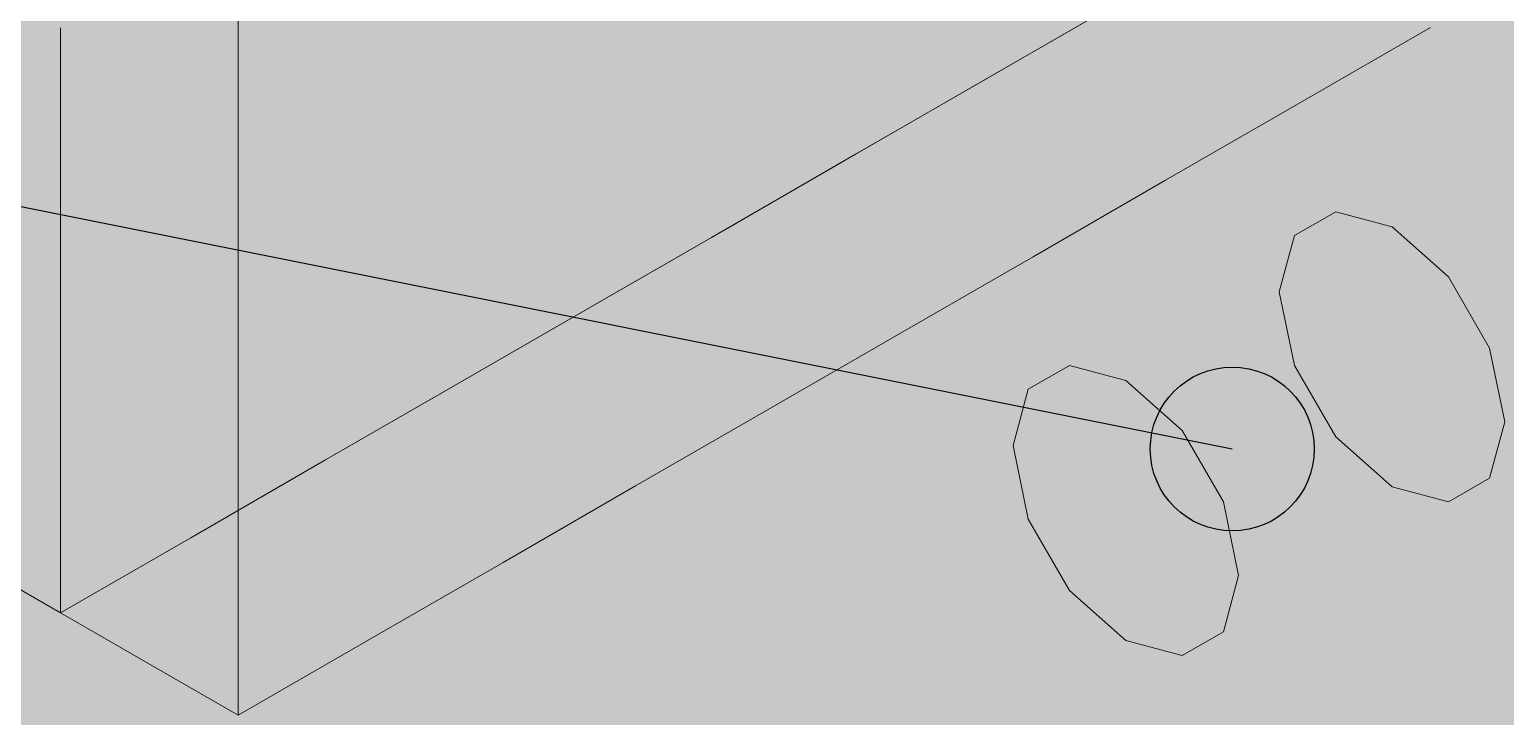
# Model space of a CAD drawing. Header units: metres. Extents: x 349122 to 349453, y 9281252 to 9281971.
# Drawn here: x 349264.3001 to 349264.4441, y 9281653.9119 to 9281653.979 of the extents above; entities that cross this region are included whole.
import ezdxf

# ---------------------------------------------------------------- set-up
doc = ezdxf.new("R2010")
doc.units = ezdxf.units.M
doc.header["$LTSCALE"] = 0.25
doc.layers.add('ISO-3D', color=7, linetype='CONTINUOUS', lineweight=13)
doc.layers.add('ISO-3D-ARISTAS', color=250, linetype='CONTINUOUS', lineweight=13)
doc.layers.add('LLAMADAS-NUM', color=30, linetype='CONTINUOUS', lineweight=25, true_color=0xc05014)

msp = doc.modelspace()

# ---------------------------------------------------------------- linework, layer by layer
at = {"layer": 'ISO-3D', "true_color": 0x8e8d88}
for points in [[(349264.37213, 9281653.98549), (349264.35921, 9281653.97803), (349264.37213, 9281654.00004), (349264.35921, 9281653.99257)], [(349264.39799, 9281653.98587), (349264.38506, 9281653.97841), (349264.39799, 9281654.00042), (349264.38506, 9281653.99295)], [(349264.42384, 9281653.98625), (349264.41091, 9281653.97879), (349264.42384, 9281654.0008), (349264.41091, 9281653.99333)], [(349264.34628, 9281653.98511), (349264.33335, 9281653.97765), (349264.34628, 9281653.99965), (349264.33335, 9281653.99219)], [(349264.38895, 9281653.98229), (349264.37602, 9281653.97483), (349264.38895, 9281653.99693), (349264.37602, 9281653.98946)], [(349264.4148, 9281653.98259), (349264.40187, 9281653.97512), (349264.4148, 9281653.99722), (349264.40187, 9281653.98976)], [(349264.44066, 9281653.98288), (349264.42773, 9281653.97541), (349264.44066, 9281653.99751), (349264.42773, 9281653.99005)], [(349264.36309, 9281653.982), (349264.35017, 9281653.97454), (349264.36309, 9281653.99663), (349264.35017, 9281653.98917)], [(349264.33724, 9281653.98171), (349264.32431, 9281653.97424), (349264.33724, 9281653.99504), (349264.32431, 9281653.98758)], [(349264.31139, 9281653.98011), (349264.29846, 9281653.97265), (349264.31139, 9281653.99345), (349264.29846, 9281653.98598)], [(349264.35921, 9281653.97803), (349264.34628, 9281653.97056), (349264.35921, 9281653.99257), (349264.34628, 9281653.98511)], [(349264.38506, 9281653.97841), (349264.37213, 9281653.97094), (349264.38506, 9281653.99295), (349264.37213, 9281653.98549)], [(349264.41091, 9281653.97879), (349264.39799, 9281653.97133), (349264.41091, 9281653.99333), (349264.39799, 9281653.98587)], [(349264.43677, 9281653.97917), (349264.42384, 9281653.97171), (349264.43677, 9281653.99372), (349264.42384, 9281653.98625)], [(349264.33335, 9281653.97765), (349264.32043, 9281653.97018), (349264.33335, 9281653.99219), (349264.32043, 9281653.98473)], [(349264.40187, 9281653.97512), (349264.38895, 9281653.96766), (349264.40187, 9281653.98976), (349264.38895, 9281653.98229)], [(349264.42773, 9281653.97541), (349264.4148, 9281653.96795), (349264.42773, 9281653.99005), (349264.4148, 9281653.98259)], [(349264.45358, 9281653.97571), (349264.44066, 9281653.96824), (349264.45358, 9281653.99034), (349264.44066, 9281653.98288)], [(349264.35017, 9281653.97454), (349264.33724, 9281653.96707), (349264.35017, 9281653.98917), (349264.33724, 9281653.98171)], [(349264.37602, 9281653.97483), (349264.36309, 9281653.96737), (349264.37602, 9281653.98946), (349264.36309, 9281653.982)], [(349264.32431, 9281653.97424), (349264.31139, 9281653.96678), (349264.32431, 9281653.98758), (349264.31139, 9281653.98011)], [(349264.37213, 9281653.97094), (349264.35921, 9281653.96348), (349264.37213, 9281653.98549), (349264.35921, 9281653.97803)], [(349264.39799, 9281653.97133), (349264.38506, 9281653.96386), (349264.39799, 9281653.98587), (349264.38506, 9281653.97841)], [(349264.42384, 9281653.97171), (349264.41091, 9281653.96424), (349264.42384, 9281653.98625), (349264.41091, 9281653.97879)], [(349264.34628, 9281653.97056), (349264.33335, 9281653.9631), (349264.34628, 9281653.98511), (349264.33335, 9281653.97765)], [(349264.4148, 9281653.96795), (349264.40187, 9281653.96049), (349264.4148, 9281653.98259), (349264.40187, 9281653.97512)], [(349264.44066, 9281653.96824), (349264.42773, 9281653.96078), (349264.44066, 9281653.98288), (349264.42773, 9281653.97541)], [(349264.33724, 9281653.96707), (349264.32431, 9281653.95961), (349264.33724, 9281653.98171), (349264.32431, 9281653.97424)], [(349264.36309, 9281653.96737), (349264.35017, 9281653.9599), (349264.36309, 9281653.982), (349264.35017, 9281653.97454)], [(349264.38895, 9281653.96766), (349264.37602, 9281653.9602), (349264.38895, 9281653.98229), (349264.37602, 9281653.97483)], [(349264.31139, 9281653.96678), (349264.29846, 9281653.95932), (349264.31139, 9281653.98011), (349264.29846, 9281653.97265)], [(349264.38506, 9281653.96386), (349264.37213, 9281653.9564), (349264.38506, 9281653.97841), (349264.37213, 9281653.97094)], [(349264.41091, 9281653.96424), (349264.39799, 9281653.95678), (349264.41091, 9281653.97879), (349264.39799, 9281653.97133)], [(349264.33335, 9281653.9631), (349264.32043, 9281653.95564), (349264.33335, 9281653.97765), (349264.32043, 9281653.97018)], [(349264.35921, 9281653.96348), (349264.34628, 9281653.95602), (349264.35921, 9281653.97803), (349264.34628, 9281653.97056)], [(349264.42773, 9281653.96078), (349264.4148, 9281653.95332), (349264.42773, 9281653.97541), (349264.4148, 9281653.96795)], [(349264.45358, 9281653.96107), (349264.44066, 9281653.95361), (349264.45358, 9281653.97571), (349264.44066, 9281653.96824)], [(349264.32431, 9281653.95961), (349264.31139, 9281653.95215), (349264.32431, 9281653.97424), (349264.31139, 9281653.96678)], [(349264.35017, 9281653.9599), (349264.33724, 9281653.95244), (349264.35017, 9281653.97454), (349264.33724, 9281653.96707)], [(349264.37602, 9281653.9602), (349264.36309, 9281653.95273), (349264.37602, 9281653.97483), (349264.36309, 9281653.96737)], [(349264.40187, 9281653.96049), (349264.38895, 9281653.95302), (349264.40187, 9281653.97512), (349264.38895, 9281653.96766)], [(349264.39799, 9281653.95678), (349264.38506, 9281653.94932), (349264.39799, 9281653.97133), (349264.38506, 9281653.96386)], [(349264.34628, 9281653.95602), (349264.33335, 9281653.94855), (349264.34628, 9281653.97056), (349264.33335, 9281653.9631)], [(349264.37213, 9281653.9564), (349264.35921, 9281653.94894), (349264.37213, 9281653.97094), (349264.35921, 9281653.96348)], [(349264.44066, 9281653.95361), (349264.42773, 9281653.94615), (349264.44066, 9281653.96824), (349264.42773, 9281653.96078)], [(349264.31139, 9281653.95215), (349264.29846, 9281653.94468), (349264.31139, 9281653.96678), (349264.29846, 9281653.95932)], [(349264.33724, 9281653.95244), (349264.32431, 9281653.94498), (349264.33724, 9281653.96707), (349264.32431, 9281653.95961)], [(349264.36309, 9281653.95273), (349264.35017, 9281653.94527), (349264.36309, 9281653.96737), (349264.35017, 9281653.9599)], [(349264.38895, 9281653.95302), (349264.37602, 9281653.94556), (349264.38895, 9281653.96766), (349264.37602, 9281653.9602)], [(349264.4148, 9281653.95332), (349264.40187, 9281653.94585), (349264.4148, 9281653.96795), (349264.40187, 9281653.96049)], [(349264.38506, 9281653.94932), (349264.37213, 9281653.94185), (349264.38506, 9281653.96386), (349264.37213, 9281653.9564)], [(349264.33335, 9281653.94855), (349264.32043, 9281653.94109), (349264.33335, 9281653.9631), (349264.32043, 9281653.95564)], [(349264.35921, 9281653.94894), (349264.34628, 9281653.94147), (349264.35921, 9281653.96348), (349264.34628, 9281653.95602)], [(349264.45358, 9281653.94644), (349264.44066, 9281653.93898), (349264.45358, 9281653.96107), (349264.44066, 9281653.95361)], [(349264.32431, 9281653.94498), (349264.31139, 9281653.93751), (349264.32431, 9281653.95961), (349264.31139, 9281653.95215)], [(349264.35017, 9281653.94527), (349264.33724, 9281653.9378), (349264.35017, 9281653.9599), (349264.33724, 9281653.95244)], [(349264.37602, 9281653.94556), (349264.36309, 9281653.9381), (349264.37602, 9281653.9602), (349264.36309, 9281653.95273)], [(349264.40187, 9281653.94585), (349264.38895, 9281653.93839), (349264.40187, 9281653.96049), (349264.38895, 9281653.95302)], [(349264.42773, 9281653.94615), (349264.4148, 9281653.93868), (349264.42773, 9281653.96078), (349264.4148, 9281653.95332)], [(349264.34628, 9281653.94147), (349264.33335, 9281653.93401), (349264.34628, 9281653.95602), (349264.33335, 9281653.94855)], [(349264.37213, 9281653.94185), (349264.35921, 9281653.93439), (349264.37213, 9281653.9564), (349264.35921, 9281653.94894)], [(349264.33724, 9281653.9378), (349264.32431, 9281653.93034), (349264.33724, 9281653.95244), (349264.32431, 9281653.94498)], [(349264.36309, 9281653.9381), (349264.35017, 9281653.93063), (349264.36309, 9281653.95273), (349264.35017, 9281653.94527)], [(349264.38895, 9281653.93839), (349264.37602, 9281653.93093), (349264.38895, 9281653.95302), (349264.37602, 9281653.94556)], [(349264.4148, 9281653.93868), (349264.40187, 9281653.93122), (349264.4148, 9281653.95332), (349264.40187, 9281653.94585)], [(349264.44066, 9281653.93898), (349264.42773, 9281653.93151), (349264.44066, 9281653.95361), (349264.42773, 9281653.94615)], [(349264.31139, 9281653.93751), (349264.29846, 9281653.93005), (349264.31139, 9281653.95215), (349264.29846, 9281653.94468)], [(349264.33335, 9281653.93401), (349264.32043, 9281653.92655), (349264.33335, 9281653.94855), (349264.32043, 9281653.94109)], [(349264.35921, 9281653.93439), (349264.34628, 9281653.92693), (349264.35921, 9281653.94894), (349264.34628, 9281653.94147)], [(349264.35017, 9281653.93063), (349264.33724, 9281653.92317), (349264.35017, 9281653.94527), (349264.33724, 9281653.9378)], [(349264.37602, 9281653.93093), (349264.36309, 9281653.92346), (349264.37602, 9281653.94556), (349264.36309, 9281653.9381)], [(349264.40187, 9281653.93122), (349264.38895, 9281653.92376), (349264.40187, 9281653.94585), (349264.38895, 9281653.93839)], [(349264.42773, 9281653.93151), (349264.4148, 9281653.92405), (349264.42773, 9281653.94615), (349264.4148, 9281653.93868)], [(349264.45358, 9281653.9318), (349264.44066, 9281653.92434), (349264.45358, 9281653.94644), (349264.44066, 9281653.93898)], [(349264.32431, 9281653.93034), (349264.31139, 9281653.92288), (349264.32431, 9281653.94498), (349264.31139, 9281653.93751)], [(349264.34628, 9281653.92693), (349264.33335, 9281653.91946), (349264.34628, 9281653.94147), (349264.33335, 9281653.93401)], [(349264.36309, 9281653.92346), (349264.35017, 9281653.916), (349264.36309, 9281653.9381), (349264.35017, 9281653.93063)], [(349264.38895, 9281653.92376), (349264.37602, 9281653.91629), (349264.38895, 9281653.93839), (349264.37602, 9281653.93093)], [(349264.4148, 9281653.92405), (349264.40187, 9281653.91659), (349264.4148, 9281653.93868), (349264.40187, 9281653.93122)], [(349264.44066, 9281653.92434), (349264.42773, 9281653.91688), (349264.44066, 9281653.93898), (349264.42773, 9281653.93151)], [(349264.31139, 9281653.92288), (349264.29846, 9281653.91541), (349264.31139, 9281653.93751), (349264.29846, 9281653.93005)], [(349264.33724, 9281653.92317), (349264.32431, 9281653.91571), (349264.33724, 9281653.9378), (349264.32431, 9281653.93034)], [(349264.33335, 9281653.91946), (349264.32043, 9281653.912), (349264.33335, 9281653.93401), (349264.32043, 9281653.92655)], [(349264.35017, 9281653.916), (349264.33724, 9281653.90854), (349264.35017, 9281653.93063), (349264.33724, 9281653.92317)], [(349264.37602, 9281653.91629), (349264.36309, 9281653.90883), (349264.37602, 9281653.93093), (349264.36309, 9281653.92346)], [(349264.40187, 9281653.91659), (349264.38895, 9281653.90912), (349264.40187, 9281653.93122), (349264.38895, 9281653.92376)], [(349264.42773, 9281653.91688), (349264.4148, 9281653.90941), (349264.42773, 9281653.93151), (349264.4148, 9281653.92405)], [(349264.45358, 9281653.91717), (349264.44066, 9281653.90971), (349264.45358, 9281653.9318), (349264.44066, 9281653.92434)], [(349264.32431, 9281653.91571), (349264.31139, 9281653.90824), (349264.32431, 9281653.93034), (349264.31139, 9281653.92288)], [(349264.36309, 9281653.90883), (349264.35017, 9281653.90137), (349264.36309, 9281653.92346), (349264.35017, 9281653.916)], [(349264.38895, 9281653.90912), (349264.37602, 9281653.90166), (349264.38895, 9281653.92376), (349264.37602, 9281653.91629)], [(349264.4148, 9281653.90941), (349264.40187, 9281653.90195), (349264.4148, 9281653.92405), (349264.40187, 9281653.91659)], [(349264.44066, 9281653.90971), (349264.42773, 9281653.90224), (349264.44066, 9281653.92434), (349264.42773, 9281653.91688)], [(349264.31139, 9281653.90824), (349264.29846, 9281653.90078), (349264.31139, 9281653.92288), (349264.29846, 9281653.91541)], [(349264.33724, 9281653.90854), (349264.32431, 9281653.90107), (349264.33724, 9281653.92317), (349264.32431, 9281653.91571)], [(349264.37602, 9281653.90166), (349264.36309, 9281653.8942), (349264.37602, 9281653.91629), (349264.36309, 9281653.90883)], [(349264.40187, 9281653.90195), (349264.38895, 9281653.89449), (349264.40187, 9281653.91659), (349264.38895, 9281653.90912)], [(349264.42773, 9281653.90224), (349264.4148, 9281653.89478), (349264.42773, 9281653.91688), (349264.4148, 9281653.90941)], [(349264.45358, 9281653.90254), (349264.44066, 9281653.89507), (349264.45358, 9281653.91717), (349264.44066, 9281653.90971)], [(349264.32431, 9281653.90107), (349264.31139, 9281653.89361), (349264.32431, 9281653.91571), (349264.31139, 9281653.90824)], [(349264.35017, 9281653.90137), (349264.33724, 9281653.8939), (349264.35017, 9281653.916), (349264.33724, 9281653.90854)]]:
    msp.add_solid(points, dxfattribs=at)
at = {"layer": 'ISO-3D', "true_color": 0xb7aa8e}
for points in [[(349264.4194, 9281653.98486), (349264.43177, 9281653.97771), (349264.4194, 9281653.99986), (349264.43177, 9281653.99271)], [(349264.36991, 9281653.98343), (349264.38228, 9281653.97629), (349264.36991, 9281653.99843), (349264.38228, 9281653.99129)], [(349264.39466, 9281653.98414), (349264.40703, 9281653.977), (349264.39466, 9281653.99914), (349264.40703, 9281653.992)], [(349264.32043, 9281653.98343), (349264.3328, 9281653.97629), (349264.32043, 9281653.99771), (349264.3328, 9281653.99057)], [(349264.34517, 9281653.98343), (349264.35754, 9281653.97629), (349264.34517, 9281653.99771), (349264.35754, 9281653.99057)], [(349264.43177, 9281653.97771), (349264.44414, 9281653.97057), (349264.43177, 9281653.99271), (349264.44414, 9281653.98557)], [(349264.38228, 9281653.97629), (349264.39466, 9281653.96914), (349264.38228, 9281653.99129), (349264.39466, 9281653.98414)], [(349264.40703, 9281653.977), (349264.4194, 9281653.96986), (349264.40703, 9281653.992), (349264.4194, 9281653.98486)], [(349264.3328, 9281653.97629), (349264.34517, 9281653.96914), (349264.3328, 9281653.99057), (349264.34517, 9281653.98343)], [(349264.35754, 9281653.97629), (349264.36991, 9281653.96914), (349264.35754, 9281653.99057), (349264.36991, 9281653.98343)], [(349264.39466, 9281653.96914), (349264.40703, 9281653.962), (349264.39466, 9281653.98414), (349264.40703, 9281653.977)], [(349264.4194, 9281653.96986), (349264.43177, 9281653.96271), (349264.4194, 9281653.98486), (349264.43177, 9281653.97771)], [(349264.32043, 9281653.96914), (349264.3328, 9281653.962), (349264.32043, 9281653.98343), (349264.3328, 9281653.97629)], [(349264.34517, 9281653.96914), (349264.35754, 9281653.962), (349264.34517, 9281653.98343), (349264.35754, 9281653.97629)], [(349264.36991, 9281653.96914), (349264.38228, 9281653.962), (349264.36991, 9281653.98343), (349264.38228, 9281653.97629)], [(349264.40703, 9281653.962), (349264.4194, 9281653.95486), (349264.40703, 9281653.977), (349264.4194, 9281653.96986)], [(349264.43177, 9281653.96271), (349264.44414, 9281653.95557), (349264.43177, 9281653.97771), (349264.44414, 9281653.97057)], [(349264.3328, 9281653.962), (349264.34517, 9281653.95486), (349264.3328, 9281653.97629), (349264.34517, 9281653.96914)], [(349264.35754, 9281653.962), (349264.36991, 9281653.95486), (349264.35754, 9281653.97629), (349264.36991, 9281653.96914)], [(349264.38228, 9281653.962), (349264.39466, 9281653.95486), (349264.38228, 9281653.97629), (349264.39466, 9281653.96914)], [(349264.4194, 9281653.95486), (349264.43177, 9281653.94771), (349264.4194, 9281653.96986), (349264.43177, 9281653.96271)], [(349264.32043, 9281653.95486), (349264.3328, 9281653.94771), (349264.32043, 9281653.96914), (349264.3328, 9281653.962)], [(349264.34517, 9281653.95486), (349264.35754, 9281653.94771), (349264.34517, 9281653.96914), (349264.35754, 9281653.962)], [(349264.36991, 9281653.95486), (349264.38228, 9281653.94771), (349264.36991, 9281653.96914), (349264.38228, 9281653.962)], [(349264.39466, 9281653.95486), (349264.40703, 9281653.94771), (349264.39466, 9281653.96914), (349264.40703, 9281653.962)], [(349264.43177, 9281653.94771), (349264.44414, 9281653.94057), (349264.43177, 9281653.96271), (349264.44414, 9281653.95557)], [(349264.3328, 9281653.94771), (349264.34517, 9281653.94057), (349264.3328, 9281653.962), (349264.34517, 9281653.95486)], [(349264.35754, 9281653.94771), (349264.36991, 9281653.94057), (349264.35754, 9281653.962), (349264.36991, 9281653.95486)], [(349264.38228, 9281653.94771), (349264.39466, 9281653.94057), (349264.38228, 9281653.962), (349264.39466, 9281653.95486)], [(349264.40703, 9281653.94771), (349264.4194, 9281653.94057), (349264.40703, 9281653.962), (349264.4194, 9281653.95486)], [(349264.32043, 9281653.94057), (349264.3328, 9281653.93343), (349264.32043, 9281653.95486), (349264.3328, 9281653.94771)], [(349264.34517, 9281653.94057), (349264.35754, 9281653.93343), (349264.34517, 9281653.95486), (349264.35754, 9281653.94771)], [(349264.36991, 9281653.94057), (349264.38228, 9281653.93343), (349264.36991, 9281653.95486), (349264.38228, 9281653.94771)], [(349264.39466, 9281653.94057), (349264.40703, 9281653.93343), (349264.39466, 9281653.95486), (349264.40703, 9281653.94771)], [(349264.4194, 9281653.94057), (349264.43177, 9281653.93343), (349264.4194, 9281653.95486), (349264.43177, 9281653.94771)], [(349264.3328, 9281653.93343), (349264.34517, 9281653.92629), (349264.3328, 9281653.94771), (349264.34517, 9281653.94057)], [(349264.35754, 9281653.93343), (349264.36991, 9281653.92629), (349264.35754, 9281653.94771), (349264.36991, 9281653.94057)], [(349264.38228, 9281653.93343), (349264.39466, 9281653.92629), (349264.38228, 9281653.94771), (349264.39466, 9281653.94057)], [(349264.40703, 9281653.93343), (349264.4194, 9281653.92629), (349264.40703, 9281653.94771), (349264.4194, 9281653.94057)], [(349264.43177, 9281653.93343), (349264.44414, 9281653.92629), (349264.43177, 9281653.94771), (349264.44414, 9281653.94057)], [(349264.32043, 9281653.92629), (349264.3328, 9281653.91914), (349264.32043, 9281653.94057), (349264.3328, 9281653.93343)], [(349264.34517, 9281653.92629), (349264.35754, 9281653.91914), (349264.34517, 9281653.94057), (349264.35754, 9281653.93343)], [(349264.36991, 9281653.92629), (349264.38228, 9281653.91914), (349264.36991, 9281653.94057), (349264.38228, 9281653.93343)], [(349264.39466, 9281653.92629), (349264.40703, 9281653.91914), (349264.39466, 9281653.94057), (349264.40703, 9281653.93343)], [(349264.4194, 9281653.92629), (349264.43177, 9281653.91914), (349264.4194, 9281653.94057), (349264.43177, 9281653.93343)], [(349264.3328, 9281653.91914), (349264.34517, 9281653.912), (349264.3328, 9281653.93343), (349264.34517, 9281653.92629)], [(349264.35754, 9281653.91914), (349264.36991, 9281653.912), (349264.35754, 9281653.93343), (349264.36991, 9281653.92629)], [(349264.38228, 9281653.91914), (349264.39466, 9281653.912), (349264.38228, 9281653.93343), (349264.39466, 9281653.92629)], [(349264.40703, 9281653.91914), (349264.4194, 9281653.912), (349264.40703, 9281653.93343), (349264.4194, 9281653.92629)], [(349264.43177, 9281653.91914), (349264.44414, 9281653.912), (349264.43177, 9281653.93343), (349264.44414, 9281653.92629)], [(349264.29156, 9281653.91533), (349264.30311, 9281653.90867), (349264.29156, 9281653.92867), (349264.30311, 9281653.922)], [(349264.32043, 9281653.912), (349264.3328, 9281653.90486), (349264.32043, 9281653.92629), (349264.3328, 9281653.91914)], [(349264.34517, 9281653.912), (349264.35754, 9281653.90486), (349264.34517, 9281653.92629), (349264.35754, 9281653.91914)], [(349264.36991, 9281653.912), (349264.38228, 9281653.90486), (349264.36991, 9281653.92629), (349264.38228, 9281653.91914)], [(349264.39466, 9281653.912), (349264.40703, 9281653.90486), (349264.39466, 9281653.92629), (349264.40703, 9281653.91914)], [(349264.4194, 9281653.912), (349264.43177, 9281653.90486), (349264.4194, 9281653.92629), (349264.43177, 9281653.91914)], [(349264.30311, 9281653.90867), (349264.31177, 9281653.90367), (349264.30311, 9281653.922), (349264.31177, 9281653.917)], [(349264.3328, 9281653.90486), (349264.34517, 9281653.89771), (349264.3328, 9281653.91914), (349264.34517, 9281653.912)], [(349264.35754, 9281653.90486), (349264.36991, 9281653.89771), (349264.35754, 9281653.91914), (349264.36991, 9281653.912)], [(349264.38228, 9281653.90486), (349264.39466, 9281653.89771), (349264.38228, 9281653.91914), (349264.39466, 9281653.912)], [(349264.40703, 9281653.90486), (349264.4194, 9281653.89771), (349264.40703, 9281653.91914), (349264.4194, 9281653.912)], [(349264.43177, 9281653.90486), (349264.44414, 9281653.89771), (349264.43177, 9281653.91914), (349264.44414, 9281653.912)], [(349264.31177, 9281653.90367), (349264.32043, 9281653.89867), (349264.31177, 9281653.917), (349264.32043, 9281653.912)], [(349264.29156, 9281653.902), (349264.30311, 9281653.89533), (349264.29156, 9281653.91533), (349264.30311, 9281653.90867)], [(349264.32043, 9281653.89867), (349264.3328, 9281653.89152), (349264.32043, 9281653.912), (349264.3328, 9281653.90486)], [(349264.34517, 9281653.89771), (349264.35754, 9281653.89057), (349264.34517, 9281653.912), (349264.35754, 9281653.90486)], [(349264.36991, 9281653.89771), (349264.38228, 9281653.89057), (349264.36991, 9281653.912), (349264.38228, 9281653.90486)], [(349264.39466, 9281653.89771), (349264.40703, 9281653.89057), (349264.39466, 9281653.912), (349264.40703, 9281653.90486)], [(349264.4194, 9281653.89771), (349264.43177, 9281653.89057), (349264.4194, 9281653.912), (349264.43177, 9281653.90486)]]:
    msp.add_solid(points, dxfattribs=at)
at = {"layer": 'ISO-3D', "true_color": 0x7f7e7a}
for points in [[(349264.35391, 9281653.9799), (349264.34121, 9281653.97257), (349264.35391, 9281653.99419), (349264.34121, 9281653.98686)], [(349264.37932, 9281653.98029), (349264.36661, 9281653.97295), (349264.37932, 9281653.99457), (349264.36661, 9281653.98724)], [(349264.40472, 9281653.98067), (349264.39202, 9281653.97333), (349264.40472, 9281653.99495), (349264.39202, 9281653.98762)], [(349264.32851, 9281653.97952), (349264.31581, 9281653.97219), (349264.32851, 9281653.99381), (349264.31581, 9281653.98648)], [(349264.34121, 9281653.97257), (349264.32851, 9281653.96524), (349264.34121, 9281653.98686), (349264.32851, 9281653.97952)], [(349264.36661, 9281653.97295), (349264.35391, 9281653.96562), (349264.36661, 9281653.98724), (349264.35391, 9281653.9799)], [(349264.39202, 9281653.97333), (349264.37932, 9281653.966), (349264.39202, 9281653.98762), (349264.37932, 9281653.98029)], [(349264.31581, 9281653.97219), (349264.30311, 9281653.96486), (349264.31581, 9281653.98648), (349264.30311, 9281653.97914)], [(349264.35391, 9281653.96562), (349264.34121, 9281653.95829), (349264.35391, 9281653.9799), (349264.34121, 9281653.97257)], [(349264.37932, 9281653.966), (349264.36661, 9281653.95867), (349264.37932, 9281653.98029), (349264.36661, 9281653.97295)], [(349264.32851, 9281653.96524), (349264.31581, 9281653.9579), (349264.32851, 9281653.97952), (349264.31581, 9281653.97219)], [(349264.34121, 9281653.95829), (349264.32851, 9281653.95095), (349264.34121, 9281653.97257), (349264.32851, 9281653.96524)], [(349264.36661, 9281653.95867), (349264.35391, 9281653.95133), (349264.36661, 9281653.97295), (349264.35391, 9281653.96562)], [(349264.31581, 9281653.9579), (349264.30311, 9281653.95057), (349264.31581, 9281653.97219), (349264.30311, 9281653.96486)], [(349264.32851, 9281653.95095), (349264.31581, 9281653.94362), (349264.32851, 9281653.96524), (349264.31581, 9281653.9579)], [(349264.35391, 9281653.95133), (349264.34121, 9281653.944), (349264.35391, 9281653.96562), (349264.34121, 9281653.95829)], [(349264.34121, 9281653.944), (349264.32851, 9281653.93667), (349264.34121, 9281653.95829), (349264.32851, 9281653.95095)], [(349264.31581, 9281653.94362), (349264.30311, 9281653.93629), (349264.31581, 9281653.9579), (349264.30311, 9281653.95057)], [(349264.32851, 9281653.93667), (349264.31581, 9281653.92933), (349264.32851, 9281653.95095), (349264.31581, 9281653.94362)], [(349264.31581, 9281653.92933), (349264.30311, 9281653.922), (349264.31581, 9281653.94362), (349264.30311, 9281653.93629)]]:
    msp.add_solid(points, dxfattribs=at)
at = {"layer": 'ISO-3D', "true_color": 0xb0aea8}
for points in [[(349264.41945, 9281653.98917), (349264.42811, 9281653.98417), (349264.40652, 9281653.98171), (349264.41518, 9281653.97671)], [(349264.42811, 9281653.98417), (349264.43677, 9281653.97917), (349264.41518, 9281653.97671), (349264.42384, 9281653.97171)], [(349264.40652, 9281653.98171), (349264.41518, 9281653.97671), (349264.39359, 9281653.97424), (349264.40225, 9281653.96924)], [(349264.41518, 9281653.97671), (349264.42384, 9281653.97171), (349264.40225, 9281653.96924), (349264.41091, 9281653.96424)], [(349264.39359, 9281653.97424), (349264.40225, 9281653.96924), (349264.38067, 9281653.96678), (349264.38933, 9281653.96178)], [(349264.40225, 9281653.96924), (349264.41091, 9281653.96424), (349264.38933, 9281653.96178), (349264.39799, 9281653.95678)], [(349264.38067, 9281653.96678), (349264.38933, 9281653.96178), (349264.36774, 9281653.95932), (349264.3764, 9281653.95432)], [(349264.38933, 9281653.96178), (349264.39799, 9281653.95678), (349264.3764, 9281653.95432), (349264.38506, 9281653.94932)], [(349264.36774, 9281653.95932), (349264.3764, 9281653.95432), (349264.35481, 9281653.95185), (349264.36347, 9281653.94685)], [(349264.3764, 9281653.95432), (349264.38506, 9281653.94932), (349264.36347, 9281653.94685), (349264.37213, 9281653.94185)], [(349264.35481, 9281653.95185), (349264.36347, 9281653.94685), (349264.34189, 9281653.94439), (349264.35055, 9281653.93939)], [(349264.36347, 9281653.94685), (349264.37213, 9281653.94185), (349264.35055, 9281653.93939), (349264.35921, 9281653.93439)], [(349264.34189, 9281653.94439), (349264.35055, 9281653.93939), (349264.32896, 9281653.93693), (349264.33762, 9281653.93193)], [(349264.35055, 9281653.93939), (349264.35921, 9281653.93439), (349264.33762, 9281653.93193), (349264.34628, 9281653.92693)], [(349264.32896, 9281653.93693), (349264.33762, 9281653.93193), (349264.31603, 9281653.92946), (349264.32469, 9281653.92446)], [(349264.33762, 9281653.93193), (349264.34628, 9281653.92693), (349264.32469, 9281653.92446), (349264.33335, 9281653.91946)], [(349264.31603, 9281653.92946), (349264.32469, 9281653.92446), (349264.30311, 9281653.922), (349264.31177, 9281653.917)], [(349264.32469, 9281653.92446), (349264.33335, 9281653.91946), (349264.31177, 9281653.917), (349264.32043, 9281653.912)]]:
    msp.add_solid(points, dxfattribs=at)
at = {"layer": 'ISO-3D', "true_color": 0xafa288}
for points in [[(349264.29156, 9281653.97152), (349264.30311, 9281653.96486), (349264.29156, 9281653.98581), (349264.30311, 9281653.97914)], [(349264.29156, 9281653.95724), (349264.30311, 9281653.95057), (349264.29156, 9281653.97152), (349264.30311, 9281653.96486)], [(349264.29156, 9281653.94295), (349264.30311, 9281653.93629), (349264.29156, 9281653.95724), (349264.30311, 9281653.95057)], [(349264.29156, 9281653.92867), (349264.30311, 9281653.922), (349264.29156, 9281653.94295), (349264.30311, 9281653.93629)]]:
    msp.add_solid(points, dxfattribs=at)
at = {"layer": 'ISO-3D', "true_color": 0x603d28}
for points in [[(349264.42348, 9281653.95885), (349264.42751, 9281653.96117), (349264.3975, 9281653.94385), (349264.40153, 9281653.94617)], [(349264.44253, 9281653.93515), (349264.43851, 9281653.93283), (349264.41655, 9281653.92015), (349264.41253, 9281653.91783)]]:
    msp.add_solid(points, dxfattribs=at)
at = {"layer": 'ISO-3D', "true_color": 0x754a31}
for points in [[(349264.42751, 9281653.96117), (349264.43301, 9281653.9597), (349264.40153, 9281653.94617), (349264.40703, 9281653.9447)], [(349264.43851, 9281653.93283), (349264.43301, 9281653.9343), (349264.41253, 9281653.91783), (349264.40703, 9281653.9193)]]:
    msp.add_solid(points, dxfattribs=at)
at = {"layer": 'ISO-3D', "true_color": 0x6f472f}
for points in [[(349264.43301, 9281653.947), (349264.42348, 9281653.95885), (349264.42751, 9281653.96117)], [(349264.43301, 9281653.947), (349264.42751, 9281653.96117), (349264.43301, 9281653.9597)], [(349264.43301, 9281653.947), (349264.43301, 9281653.9597), (349264.43851, 9281653.95482)], [(349264.43301, 9281653.947), (349264.42201, 9281653.95335), (349264.42348, 9281653.95885)], [(349264.43301, 9281653.947), (349264.43851, 9281653.95482), (349264.44253, 9281653.94785)], [(349264.43301, 9281653.947), (349264.42348, 9281653.94615), (349264.42201, 9281653.95335)], [(349264.43301, 9281653.947), (349264.42751, 9281653.93918), (349264.42348, 9281653.94615)], [(349264.43301, 9281653.947), (349264.43301, 9281653.9343), (349264.42751, 9281653.93918)], [(349264.43301, 9281653.947), (349264.44253, 9281653.94785), (349264.44401, 9281653.94065)], [(349264.43301, 9281653.947), (349264.43851, 9281653.93283), (349264.43301, 9281653.9343)], [(349264.43301, 9281653.947), (349264.44253, 9281653.93515), (349264.43851, 9281653.93283)], [(349264.43301, 9281653.947), (349264.44401, 9281653.94065), (349264.44253, 9281653.93515)], [(349264.40703, 9281653.932), (349264.3975, 9281653.94385), (349264.40153, 9281653.94617)], [(349264.40703, 9281653.932), (349264.40153, 9281653.94617), (349264.40703, 9281653.9447)], [(349264.40703, 9281653.932), (349264.39603, 9281653.93835), (349264.3975, 9281653.94385)], [(349264.40703, 9281653.932), (349264.40703, 9281653.9447), (349264.41253, 9281653.93982)], [(349264.40703, 9281653.932), (349264.41253, 9281653.93982), (349264.41655, 9281653.93285)], [(349264.40703, 9281653.932), (349264.3975, 9281653.93115), (349264.39603, 9281653.93835)], [(349264.40703, 9281653.932), (349264.41655, 9281653.93285), (349264.41803, 9281653.92565)], [(349264.40703, 9281653.932), (349264.40153, 9281653.92418), (349264.3975, 9281653.93115)], [(349264.40703, 9281653.932), (349264.40703, 9281653.9193), (349264.40153, 9281653.92418)], [(349264.40703, 9281653.932), (349264.41253, 9281653.91783), (349264.40703, 9281653.9193)], [(349264.40703, 9281653.932), (349264.41655, 9281653.92015), (349264.41253, 9281653.91783)], [(349264.40703, 9281653.932), (349264.41803, 9281653.92565), (349264.41655, 9281653.92015)]]:
    msp.add_solid(points, dxfattribs=at)
at = {"layer": 'ISO-3D', "true_color": 0x7f5135}
for points in [[(349264.43301, 9281653.9597), (349264.43851, 9281653.95482), (349264.40703, 9281653.9447), (349264.41253, 9281653.93982)], [(349264.43301, 9281653.9343), (349264.42751, 9281653.93918), (349264.40703, 9281653.9193), (349264.40153, 9281653.92418)]]:
    msp.add_solid(points, dxfattribs=at)
at = {"layer": 'ISO-3D', "true_color": 0x583825}
for points in [[(349264.42201, 9281653.95335), (349264.42348, 9281653.95885), (349264.39603, 9281653.93835), (349264.3975, 9281653.94385)], [(349264.44401, 9281653.94065), (349264.44253, 9281653.93515), (349264.41803, 9281653.92565), (349264.41655, 9281653.92015)]]:
    msp.add_solid(points, dxfattribs=at)
at = {"layer": 'ISO-3D', "true_color": 0x7d5034}
for points in [[(349264.43851, 9281653.95482), (349264.44253, 9281653.94785), (349264.41253, 9281653.93982), (349264.41655, 9281653.93285)], [(349264.42751, 9281653.93918), (349264.42348, 9281653.94615), (349264.40153, 9281653.92418), (349264.3975, 9281653.93115)]]:
    msp.add_solid(points, dxfattribs=at)
at = {"layer": 'ISO-3D', "true_color": 0x6e462e}
for points in [[(349264.42348, 9281653.94615), (349264.42201, 9281653.95335), (349264.3975, 9281653.93115), (349264.39603, 9281653.93835)], [(349264.44253, 9281653.94785), (349264.44401, 9281653.94065), (349264.41655, 9281653.93285), (349264.41803, 9281653.92565)]]:
    msp.add_solid(points, dxfattribs=at)
at = {"layer": 'ISO-3D-ARISTAS', "color": 250}
for p, q in [((349264.32043, 9281653.97018), (349264.32043, 9281653.98473)), ((349264.32043, 9281653.98343), (349264.32043, 9281653.96914)), ((349264.39359, 9281653.97424), (349264.40652, 9281653.98171)), ((349264.40472, 9281653.98067), (349264.39202, 9281653.97333)), ((349264.30311, 9281653.96486), (349264.30311, 9281653.97914)), ((349264.30311, 9281653.96486), (349264.30311, 9281653.97914)), ((349264.43677, 9281653.97917), (349264.42384, 9281653.97171)), ((349264.43677, 9281653.97917), (349264.42384, 9281653.97171)), ((349264.38067, 9281653.96678), (349264.39359, 9281653.97424)), ((349264.39202, 9281653.97333), (349264.37932, 9281653.966)), ((349264.42384, 9281653.97171), (349264.41091, 9281653.96424)), ((349264.42384, 9281653.97171), (349264.41091, 9281653.96424)), ((349264.32043, 9281653.95564), (349264.32043, 9281653.97018)), ((349264.32043, 9281653.96914), (349264.32043, 9281653.95486)), ((349264.36774, 9281653.95932), (349264.38067, 9281653.96678)), ((349264.37932, 9281653.966), (349264.36661, 9281653.95867)), ((349264.30311, 9281653.95057), (349264.30311, 9281653.96486)), ((349264.30311, 9281653.95057), (349264.30311, 9281653.96486)), ((349264.41091, 9281653.96424), (349264.39799, 9281653.95678)), ((349264.41091, 9281653.96424), (349264.39799, 9281653.95678)), ((349264.42348, 9281653.95885), (349264.42751, 9281653.96117)), ((349264.42348, 9281653.95885), (349264.42751, 9281653.96117)), ((349264.42751, 9281653.96117), (349264.43301, 9281653.9597)), ((349264.42751, 9281653.96117), (349264.43301, 9281653.9597)), ((349264.43301, 9281653.9597), (349264.43851, 9281653.95482)), ((349264.43301, 9281653.9597), (349264.43851, 9281653.95482)), ((349264.36661, 9281653.95867), (349264.35391, 9281653.95133)), ((349264.35481, 9281653.95185), (349264.36774, 9281653.95932)), ((349264.42201, 9281653.95335), (349264.42348, 9281653.95885)), ((349264.42201, 9281653.95335), (349264.42348, 9281653.95885)), ((349264.39799, 9281653.95678), (349264.38506, 9281653.94932)), ((349264.39799, 9281653.95678), (349264.38506, 9281653.94932)), ((349264.32043, 9281653.94109), (349264.32043, 9281653.95564)), ((349264.32043, 9281653.95486), (349264.32043, 9281653.94057)), ((349264.43851, 9281653.95482), (349264.44253, 9281653.94785)), ((349264.43851, 9281653.95482), (349264.44253, 9281653.94785)), ((349264.42348, 9281653.94615), (349264.42201, 9281653.95335)), ((349264.42348, 9281653.94615), (349264.42201, 9281653.95335)), ((349264.35391, 9281653.95133), (349264.34121, 9281653.944)), ((349264.34189, 9281653.94439), (349264.35481, 9281653.95185)), ((349264.30311, 9281653.93629), (349264.30311, 9281653.95057)), ((349264.30311, 9281653.93629), (349264.30311, 9281653.95057)), ((349264.38506, 9281653.94932), (349264.37213, 9281653.94185)), ((349264.38506, 9281653.94932), (349264.37213, 9281653.94185)), ((349264.44253, 9281653.94785), (349264.44401, 9281653.94065)), ((349264.44253, 9281653.94785), (349264.44401, 9281653.94065)), ((349264.40153, 9281653.94617), (349264.3975, 9281653.94385)), ((349264.3975, 9281653.94385), (349264.40153, 9281653.94617)), ((349264.40703, 9281653.9447), (349264.40153, 9281653.94617)), ((349264.40153, 9281653.94617), (349264.40703, 9281653.9447)), ((349264.42751, 9281653.93918), (349264.42348, 9281653.94615)), ((349264.42751, 9281653.93918), (349264.42348, 9281653.94615)), ((349264.34121, 9281653.944), (349264.32851, 9281653.93667)), ((349264.32896, 9281653.93693), (349264.34189, 9281653.94439)), ((349264.3975, 9281653.94385), (349264.39603, 9281653.93835)), ((349264.39603, 9281653.93835), (349264.3975, 9281653.94385)), ((349264.41253, 9281653.93982), (349264.40703, 9281653.9447)), ((349264.40703, 9281653.9447), (349264.41253, 9281653.93982)), ((349264.32043, 9281653.92655), (349264.32043, 9281653.94109)), ((349264.37213, 9281653.94185), (349264.35921, 9281653.93439)), ((349264.37213, 9281653.94185), (349264.35921, 9281653.93439)), ((349264.32043, 9281653.94057), (349264.32043, 9281653.92629)), ((349264.41655, 9281653.93285), (349264.41253, 9281653.93982)), ((349264.41253, 9281653.93982), (349264.41655, 9281653.93285)), ((349264.44401, 9281653.94065), (349264.44253, 9281653.93515)), ((349264.44401, 9281653.94065), (349264.44253, 9281653.93515)), ((349264.39603, 9281653.93835), (349264.3975, 9281653.93115)), ((349264.3975, 9281653.93115), (349264.39603, 9281653.93835)), ((349264.43301, 9281653.9343), (349264.42751, 9281653.93918)), ((349264.43301, 9281653.9343), (349264.42751, 9281653.93918)), ((349264.32851, 9281653.93667), (349264.31581, 9281653.92933)), ((349264.31603, 9281653.92946), (349264.32896, 9281653.93693)), ((349264.30311, 9281653.922), (349264.30311, 9281653.93629)), ((349264.30311, 9281653.922), (349264.30311, 9281653.93629)), ((349264.44253, 9281653.93515), (349264.43851, 9281653.93283)), ((349264.44253, 9281653.93515), (349264.43851, 9281653.93283)), ((349264.35921, 9281653.93439), (349264.34628, 9281653.92693)), ((349264.35921, 9281653.93439), (349264.34628, 9281653.92693)), ((349264.43851, 9281653.93283), (349264.43301, 9281653.9343)), ((349264.43851, 9281653.93283), (349264.43301, 9281653.9343)), ((349264.41803, 9281653.92565), (349264.41655, 9281653.93285)), ((349264.41655, 9281653.93285), (349264.41803, 9281653.92565)), ((349264.3975, 9281653.93115), (349264.40153, 9281653.92418)), ((349264.40153, 9281653.92418), (349264.3975, 9281653.93115)), ((349264.30311, 9281653.922), (349264.31603, 9281653.92946)), ((349264.31581, 9281653.92933), (349264.30311, 9281653.922)), ((349264.30311, 9281653.922), (349264.29156, 9281653.92867)), ((349264.29156, 9281653.92867), (349264.30311, 9281653.922)), ((349264.32043, 9281653.912), (349264.32043, 9281653.92655)), ((349264.34628, 9281653.92693), (349264.33335, 9281653.91946)), ((349264.34628, 9281653.92693), (349264.33335, 9281653.91946)), ((349264.32043, 9281653.92629), (349264.32043, 9281653.912)), ((349264.41655, 9281653.92015), (349264.41803, 9281653.92565)), ((349264.41803, 9281653.92565), (349264.41655, 9281653.92015)), ((349264.40153, 9281653.92418), (349264.40703, 9281653.9193)), ((349264.40703, 9281653.9193), (349264.40153, 9281653.92418)), ((349264.31177, 9281653.917), (349264.30311, 9281653.922)), ((349264.31177, 9281653.917), (349264.30311, 9281653.922)), ((349264.33335, 9281653.91946), (349264.32043, 9281653.912)), ((349264.33335, 9281653.91946), (349264.32043, 9281653.912)), ((349264.40703, 9281653.9193), (349264.41253, 9281653.91783)), ((349264.41253, 9281653.91783), (349264.40703, 9281653.9193)), ((349264.41253, 9281653.91783), (349264.41655, 9281653.92015)), ((349264.41655, 9281653.92015), (349264.41253, 9281653.91783)), ((349264.32043, 9281653.912), (349264.31177, 9281653.917)), ((349264.32043, 9281653.912), (349264.31177, 9281653.917))]:
    msp.add_line(p, q, dxfattribs=at)
at = {"layer": 'LLAMADAS-NUM'}
msp.add_line((349264.41742, 9281653.938), (349264.15664, 9281653.99016), dxfattribs=at)
msp.add_circle((349264.41742, 9281653.938), 0.008, dxfattribs=at)

doc.saveas('drawing.dxf')
